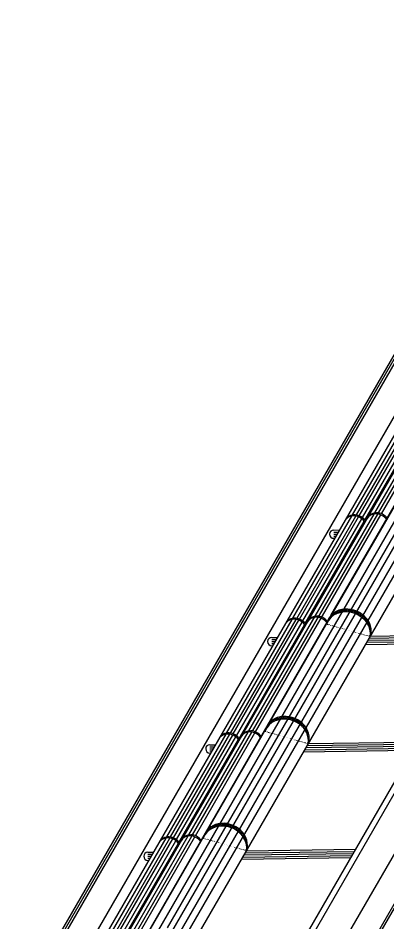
# Model space of a CAD drawing. Header units: millimetres. Extents: x -1335 to 33749, y 2338 to 5277.
# Drawn here: x 32785.4 to 32895.4, y 4265.2 to 4534.1 of the extents above; entities that cross this region are included whole.
import ezdxf

# ---------------------------------------------------------------- set-up
doc = ezdxf.new("R2010")
doc.units = ezdxf.units.MM
doc.layers.add('metraj', color=7, linetype='Continuous')

msp = doc.modelspace()

# ---------------------------------------------------------------- hatches: boundary and pattern name
at = {"layer": 'metraj', "linetype": 'ByBlock'}
h = msp.add_hatch(dxfattribs=at)
h.set_pattern_fill('ANSI31', color=8, scale=0.122809, angle=30, style=0)
h.set_pattern_definition([(105, (32811.15157, 5079.19126), (-0.37663235, -0.10091833), [])])
edge = h.paths.add_edge_path()
edge.add_ellipse((32883.82, 4352.56), major_axis=(-6.3, 2.31), ratio=0.85704, start_angle=180.1505, end_angle=336.4021)
edge.add_ellipse((32883.82, 4352.56), major_axis=(-6.3, 2.31), ratio=0.85704, start_angle=336.4021, end_angle=343.5778)
edge.add_line((32878.34, 4356.3), (32877.54, 4354.91))
edge.add_ellipse((32883.82, 4352.56), major_axis=(-6.3, 2.31), ratio=0.85704, start_angle=359.5297, end_angle=366.7054)
edge.add_ellipse((32883.82, 4352.56), major_axis=(-6.3, 2.31), ratio=0.85704, start_angle=366.7054, end_angle=368.5068)
edge.add_ellipse((32883.6, 4351.75), major_axis=(-6.3, 2.31), ratio=0.85704, start_angle=188.5068, end_angle=360.1505, ccw=False)
h = msp.add_hatch(dxfattribs=at)
h.set_pattern_fill('ANSI31', color=8, scale=0.122809, angle=30, style=0)
h.set_pattern_definition([(105, (32792.71396, 5047.34525), (-0.37663235, -0.10091833), [])])
edge = h.paths.add_edge_path()
edge.add_ellipse((32865.39, 4320.71), major_axis=(-6.3, 2.31), ratio=0.85704, start_angle=180.1505, end_angle=336.4021)
edge.add_ellipse((32865.39, 4320.71), major_axis=(-6.3, 2.31), ratio=0.85704, start_angle=336.4021, end_angle=343.5778)
edge.add_line((32859.91, 4324.45), (32859.11, 4323.07))
edge.add_ellipse((32865.39, 4320.71), major_axis=(-6.3, 2.31), ratio=0.85704, start_angle=359.5297, end_angle=366.7054)
edge.add_ellipse((32865.39, 4320.71), major_axis=(-6.3, 2.31), ratio=0.85704, start_angle=366.7054, end_angle=368.5068)
edge.add_ellipse((32865.17, 4319.9), major_axis=(-6.3, 2.31), ratio=0.85704, start_angle=188.5068, end_angle=360.1505, ccw=False)
h = msp.add_hatch(dxfattribs=at)
h.set_pattern_fill('ANSI31', color=8, scale=0.122809, angle=30, style=0)
h.set_pattern_definition([(105, (32774.34093, 5015.5778), (-0.37663235, -0.10091833), [])])
edge = h.paths.add_edge_path()
edge.add_ellipse((32847.01, 4288.94), major_axis=(-6.3, 2.31), ratio=0.85704, start_angle=180.1505, end_angle=336.4021)
edge.add_ellipse((32847.01, 4288.94), major_axis=(-6.3, 2.31), ratio=0.85704, start_angle=336.4021, end_angle=343.5778)
edge.add_line((32841.53, 4292.69), (32840.73, 4291.3))
edge.add_ellipse((32847.01, 4288.94), major_axis=(-6.3, 2.31), ratio=0.85704, start_angle=359.5297, end_angle=366.7054)
edge.add_ellipse((32847.01, 4288.94), major_axis=(-6.3, 2.31), ratio=0.85704, start_angle=366.7054, end_angle=368.5068)
edge.add_ellipse((32846.79, 4288.13), major_axis=(-6.3, 2.31), ratio=0.85704, start_angle=188.5068, end_angle=360.1505, ccw=False)

# ---------------------------------------------------------------- linework, layer by layer
for p, q in [((32953.69, 4532.02), (32785.44, 4240.61)), ((32954.43, 4532.03), (32786.18, 4240.61)), ((32859.12, 4240.9), (33027.08, 4531.81)), ((33028.93, 4531.82), (32860.68, 4240.41)), ((33049.19, 4534.13), (32880.94, 4242.71)), ((33049.93, 4534.14), (32881.69, 4242.72)), ((32786.74, 4239.96), (32954.99, 4531.38)), ((32799.6, 4240.97), (32965.76, 4528.77)), ((32805.92, 4241.15), (32971.3, 4527.6)), ((32958.37, 4521.81), (32790.12, 4230.39)), ((32824.3, 4236.39), (32988.99, 4521.64)), ((33034.12, 4522.84), (32865.87, 4231.42)), ((32878.85, 4356.98), (32933.39, 4451.45)), ((32879.26, 4381.97), (32881.02, 4381.99)), ((32879.26, 4381.35), (32880.66, 4381.37)), ((32879.27, 4380.74), (32880.3, 4380.75)), ((32879.28, 4380.12), (32879.94, 4380.13)), ((32879.29, 4379.51), (32879.59, 4379.51)), ((32823.25, 4260.68), (32878.02, 4355.56)), ((32860.84, 4350.06), (32862.59, 4350.08)), ((32860.84, 4349.45), (32862.24, 4349.46)), ((32860.85, 4348.83), (32861.88, 4348.85)), ((32889.09, 4348.6), (32921.56, 4349.04)), ((32889.44, 4349.22), (32921.92, 4349.66)), ((32889.8, 4349.84), (32922.28, 4350.28)), ((32890.16, 4350.46), (32922.63, 4350.9)), ((32860.86, 4348.22), (32861.52, 4348.23)), ((32860.87, 4347.6), (32861.17, 4347.61)), ((32888.73, 4347.98), (32921.2, 4348.42)), ((32842.41, 4318.15), (32844.17, 4318.18)), ((32842.42, 4317.54), (32843.82, 4317.56)), ((32842.43, 4316.93), (32843.46, 4316.94)), ((32842.44, 4316.31), (32843.1, 4316.32)), ((32870.31, 4316.07), (32902.78, 4316.52)), ((32870.66, 4316.69), (32903.14, 4317.13)), ((32871.02, 4317.31), (32903.5, 4317.75)), ((32871.38, 4317.93), (32903.85, 4318.37)), ((32871.74, 4318.55), (32904.21, 4318.99)), ((32842.45, 4315.7), (32842.74, 4315.7)), ((32853.31, 4286.64), (32885.79, 4287.08)), ((32823.99, 4286.25), (32825.75, 4286.27)), ((32824, 4285.63), (32825.39, 4285.65)), ((32824.01, 4285.02), (32825.04, 4285.03)), ((32824.02, 4284.4), (32824.68, 4284.41)), ((32851.89, 4284.17), (32884.36, 4284.61)), ((32852.24, 4284.79), (32884.72, 4285.23)), ((32852.6, 4285.41), (32885.08, 4285.85)), ((32852.96, 4286.02), (32885.43, 4286.47)), ((32824.03, 4283.79), (32824.32, 4283.79))]:
    msp.add_line(p, q, dxfattribs=at)
at = {"layer": 'metraj', "color": 8, "linetype": 'ByBlock'}
for p, q in [((32827.24, 4263.18), (32937.09, 4453.45)), ((32829.84, 4263.79), (32939.34, 4453.46)), ((32831.1, 4262.52), (32941.07, 4452.99)), ((32833.2, 4261.74), (32942.99, 4451.89)), ((32834.55, 4259.95), (32944.46, 4450.32)), ((32878.4, 4356.55), (32932.65, 4450.5)), ((32884.87, 4386.46), (32904.08, 4419.73)), ((32885.99, 4386.45), (32905.2, 4419.72)), ((32886.85, 4386.21), (32906.06, 4419.49)), ((32887.8, 4385.66), (32907.02, 4418.93)), ((32891.44, 4387.07), (32910.65, 4420.35)), ((32892.56, 4387.07), (32911.77, 4420.34)), ((32893.42, 4386.83), (32912.63, 4420.1)), ((32888.55, 4384.88), (32907.76, 4418.16)), ((32854.01, 4322.25), (32891.25, 4386.74)), ((32855.13, 4322.24), (32892.37, 4386.73)), ((32855.99, 4322), (32893.23, 4386.49)), ((32867.13, 4355.74), (32884.68, 4386.12)), ((32868.25, 4355.73), (32885.8, 4386.12)), ((32869.11, 4355.49), (32886.66, 4385.88)), ((32870.07, 4354.94), (32887.61, 4385.33)), ((32870.81, 4354.17), (32888.36, 4384.55)), ((32813.23, 4243.66), (32877.34, 4354.71)), ((32847.44, 4321.63), (32866.94, 4355.41)), ((32848.56, 4321.62), (32868.06, 4355.4)), ((32849.42, 4321.39), (32868.92, 4355.16)), ((32850.38, 4320.83), (32869.88, 4354.61)), ((32851.12, 4320.06), (32870.62, 4353.84)), ((32836.19, 4291.37), (32853.82, 4321.91)), ((32837.31, 4291.36), (32854.94, 4321.91)), ((32829.61, 4290.75), (32847.25, 4321.3)), ((32830.73, 4290.75), (32848.37, 4321.29)), ((32831.59, 4290.51), (32849.23, 4321.05)), ((32832.55, 4289.96), (32850.19, 4320.5)), ((32833.29, 4289.18), (32850.93, 4319.73)), ((32838.17, 4291.12), (32855.8, 4321.67)), ((32811.35, 4259.11), (32829.42, 4290.42)), ((32812.47, 4259.1), (32830.54, 4290.41)), ((32813.32, 4258.87), (32831.4, 4290.18)), ((32814.28, 4258.31), (32832.36, 4289.62)), ((32817.92, 4259.73), (32835.99, 4291.04)), ((32819.04, 4259.72), (32837.11, 4291.03)), ((32819.9, 4259.48), (32837.97, 4290.79)), ((32815.02, 4257.54), (32833.1, 4288.85))]:
    msp.add_line(p, q, dxfattribs=at)
at = {"layer": 'metraj', "linetype": 'ByBlock'}
for centre in [(32879.27, 4380.74), (32860.85, 4348.83), (32842.43, 4316.93), (32824.01, 4285.02)]:
    msp.add_arc(centre, 1.23, 90.7768, 270.7768, dxfattribs=at)
for centre, major_axis, ratio, start_param, end_param in [((32885.62, 4383.2), (-3.1, 1.37), 0.847483, 3.988461, 6.252957), ((32885.81, 4383.53), (-3.1, 1.37), 0.847483, 3.987491, 6.26471), ((32892.19, 4383.81), (-3.1, 1.37), 0.847483, 4.097126, 6.252957), ((32892.38, 4384.15), (-3.1, 1.37), 0.847483, 4.096222, 6.26471), ((32883.77, 4352.59), (-6.36, 2.33), 0.849216, 3.140581, 6.428019), ((32883.55, 4351.78), (-6.36, 2.33), 0.849216, 3.286427, 6.282174), ((32867.88, 4352.48), (-3.1, 1.37), 0.847483, 3.988461, 6.252957), ((32868.07, 4352.81), (-3.1, 1.37), 0.847483, 3.987491, 6.26471), ((32874.45, 4353.1), (-3.1, 1.37), 0.847483, 4.097126, 6.252957), ((32874.64, 4353.43), (-3.1, 1.37), 0.847483, 4.096222, 6.26471), ((32865.39, 4320.71), (-6.3, 2.31), 0.85704, 3.144219, 6.431657), ((32865.17, 4319.9), (-6.3, 2.31), 0.85704, 3.290065, 6.285812), ((32848.38, 4318.71), (-3.1, 1.37), 0.847483, 3.987491, 6.26471), ((32854.76, 4318.99), (-3.1, 1.37), 0.847483, 4.097126, 6.252957), ((32854.95, 4319.32), (-3.1, 1.37), 0.847483, 4.096222, 6.26471), ((32848.19, 4318.37), (-3.1, 1.37), 0.847483, 3.988461, 6.252957), ((32847.01, 4288.94), (-6.3, 2.31), 0.85704, 3.144219, 6.431657), ((32846.79, 4288.13), (-6.3, 2.31), 0.85704, 3.290065, 6.285812), ((32830.36, 4287.49), (-3.1, 1.37), 0.847483, 3.988461, 6.252957), ((32830.55, 4287.83), (-3.1, 1.37), 0.847483, 3.987491, 6.26471), ((32836.93, 4288.11), (-3.1, 1.37), 0.847483, 4.097126, 6.252957), ((32837.12, 4288.44), (-3.1, 1.37), 0.847483, 4.096222, 6.26471)]:
    msp.add_ellipse(centre, major_axis=major_axis, ratio=ratio, start_param=start_param, end_param=end_param, dxfattribs=at)

doc.saveas('drawing.dxf')
